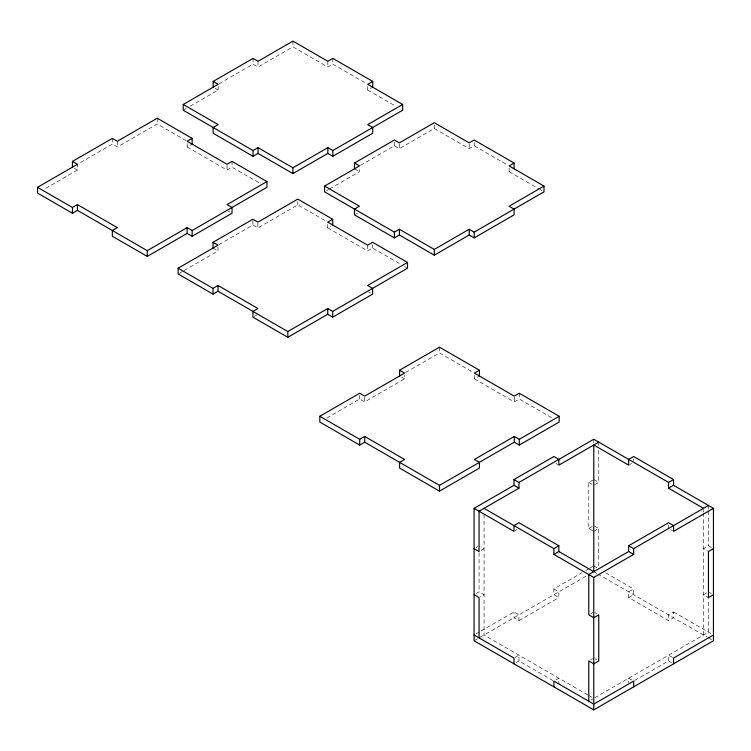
<?xml version="1.0" encoding="UTF-8"?>
<svg xmlns="http://www.w3.org/2000/svg" width="751" height="751" viewBox="0 0 751 751"><rect width="100%" height="100%" fill="white"/><g stroke="black" fill="none" stroke-linecap="round" stroke-linejoin="round"><path stroke-width="0.56" stroke-dasharray="3.75 2.82" d="M186.154 140.681L157.231 123.981L117.334 147.018L112.35 144.136L77.447 164.291L77.447 170.045L44.534 189.055M219.132 83.737L253.04 64.154L258.025 67.036L292.937 46.881L327.84 67.036L332.824 64.154L366.741 83.737M183.225 110.219L186.22 108.491M190.21 106.191L218.137 90.073L218.137 86.618M187.149 143.563L187.149 147.018L192.143 144.136M187.149 147.018L227.046 170.045L232.031 167.173L259.959 183.291M367.737 86.618L367.737 90.073L372.721 87.191M219.01 244.601L252.918 225.018L257.912 227.9L297.8 204.873L326.723 221.564M360.489 165.351L394.397 145.769L399.382 148.651L434.294 128.496L469.197 148.651L474.181 145.769L508.098 165.351M179.123 273.392L183.113 271.092M184.108 270.51L218.015 250.937L218.015 246.328M326.572 190.679L328.572 189.534M329.567 188.952L359.485 171.679L359.485 168.224M327.727 224.446L327.727 227.9L330.712 226.173M355.505 214.288L357.495 213.143M253.922 316.575L257.912 314.275M327.727 227.9L367.615 250.937L372.609 248.055L400.527 264.174M509.094 168.224L509.094 171.679L512.088 169.951M326.788 418.007L359.701 399.006L364.695 401.879L404.582 378.851L404.582 375.397M405.587 372.515L439.495 352.942L473.402 372.515M474.397 375.397L474.397 378.851L479.391 375.969M474.397 378.851L514.294 401.879L519.279 399.006L552.192 418.007M476.078 547.498L478.077 546.343M592.774 530.797L588.784 528.497L588.784 482.424L592.774 480.124M481.072 550.37L484.057 548.643L481.072 546.916M514.979 530.797L516.97 529.643M594.764 484.733L598.754 482.424L598.754 450.178M629.676 464.578L631.666 463.423M476.078 593.562L479.072 591.835L484.057 594.708L480.067 597.017M588.784 528.497L592.774 526.188M593.769 531.37L598.754 528.497L598.754 568.798M476.078 633.872L480.067 631.563M481.072 630.99L513.984 611.99L518.969 614.862L518.969 620.626L513.984 617.744L513.984 611.99M553.872 588.953L558.857 591.835L558.857 597.589L553.872 594.708L553.872 588.953L581.8 572.835M585.789 570.525L588.784 568.798M589.779 568.225L592.774 566.498M474.088 640.781L479.157 637.852M480.171 637.261L587.686 575.191M518.969 620.626L558.857 597.589M514.979 657.472L518.969 655.172L518.969 660.927L552.877 680.509M590.774 613.717L592.774 612.563M628.671 597.589L633.666 594.708L633.666 588.953L628.671 591.835L628.671 597.589L668.568 620.626L673.553 617.744L673.553 611.99L668.568 614.862L668.568 620.626M711.46 547.498L708.465 545.77L703.48 548.643L707.47 550.952M515.975 662.654L518.969 660.927M555.871 679.937L558.857 678.209L558.857 683.964M590.774 659.782L592.774 658.627M706.466 592.98L703.48 594.708L708.465 597.589M590.774 700.082L592.774 698.937M594.764 697.782L708.465 632.135L708.465 598.744M634.661 680.509L668.568 660.927L671.563 662.654M367.737 90.073L395.664 106.191M509.094 171.679L539.011 188.952M540.007 189.534L542.006 190.679M215.143 88.346L218.137 90.073M354.5 168.806L359.485 171.679M404.517 266.483L406.516 267.638M368.619 291.82L370.609 292.965M228.041 210.928L230.041 212.082M213.031 248.055L218.015 250.937M74.452 168.318L77.447 170.045M593.769 479.551L598.754 482.424M555.871 463.423L557.862 464.578M588.784 482.424L592.774 484.733M670.568 529.643L672.558 530.797M401.597 377.124L404.582 378.851M594.764 526.188L598.754 528.497M709.46 592.408L711.46 593.562M593.769 565.925L597.758 568.225M605.738 572.835L633.666 588.953M673.553 611.99L713.45 635.017M593.769 571.68L596.763 573.407M597.824 574.017L707.367 637.261M708.381 637.852L713.45 640.781M594.764 612.563L596.763 613.717M672.558 657.472L668.568 655.172L668.568 660.927M594.764 658.627L596.763 659.782M631.666 679.937L628.671 678.209L628.671 682.809M587.78 694.9L484.057 635.017L484.057 512.942M588.784 695.482L592.774 697.782M708.465 505.461L708.465 510.07M708.465 511.215L708.465 545.77M703.48 509.488L703.48 511.797M703.48 512.942L703.48 635.017M668.568 525.033L668.568 528.488M633.666 458.814L633.666 461.123M598.754 442.123L598.754 445.578M593.769 439.241L593.769 442.696M519.279 393.242L519.279 399.006M514.294 397.279L514.294 401.879M479.072 552.68L479.072 591.835M474.181 142.314L474.181 145.769M469.197 144.042L469.197 148.651M439.495 347.178L439.495 352.942M434.294 125.041L434.294 128.496M399.382 144.042L399.382 148.651M394.397 142.314L394.397 145.769M372.609 244.601L372.609 248.055M367.615 245.173L367.615 250.937M364.695 397.279L364.695 401.879M359.701 395.552L359.701 399.006M332.824 58.4L332.824 64.154M327.84 61.282L327.84 67.036M297.8 201.418L297.8 204.873M292.937 41.127L292.937 46.881M258.025 61.282L258.025 67.036M257.912 223.291L257.912 227.9M253.04 58.4L253.04 64.154M252.918 220.418L252.918 225.018M232.031 161.409L232.031 167.173M227.046 165.445L227.046 170.045M157.231 118.226L157.231 123.981M117.334 141.254L117.334 147.018M112.35 138.381L112.35 144.136"/><path stroke-width="1.13" d="M72.453 167.173L72.453 161.409L112.35 138.381L117.334 141.254L157.231 118.226L192.143 138.381L192.143 144.136M213.143 87.191L213.143 81.437L253.04 58.4L258.025 61.282L292.937 41.127L327.84 61.282L332.824 58.4L372.721 81.437L372.721 87.191M192.143 138.381L187.149 141.254L227.046 164.291L232.031 161.409L266.943 181.564L266.943 187.328L192.143 230.51L187.149 227.628L147.262 250.665L77.447 210.355L72.453 213.237L37.55 193.082L37.55 187.318L77.447 164.291L72.453 161.409M372.721 81.437L367.737 84.309L402.639 104.464L402.639 110.219L332.824 150.529L327.84 147.647L292.937 167.802L258.025 147.647L253.04 150.529L183.225 110.219L183.225 104.464L218.137 84.309L213.143 81.437M37.55 187.318L72.453 207.473L77.447 204.601L117.334 227.628L112.35 230.51L112.35 236.265L147.262 256.42L187.149 233.392L192.143 236.265L232.031 213.237L232.031 207.473L227.046 204.601L266.943 181.564M183.225 104.464L218.137 124.619L213.143 127.501L213.143 133.256L253.04 156.292L258.025 153.411L292.937 173.565L327.84 153.411L332.824 156.292L372.721 133.256L372.721 127.501L367.737 124.619L402.639 104.464M213.031 248.055L213.031 242.301L252.918 219.264L257.912 222.146L297.8 199.109L332.712 219.264L332.712 225.018M354.5 168.806L354.5 163.042L394.397 140.015L399.382 142.887L434.294 122.732L469.197 142.887L474.181 140.015L514.078 163.042L514.078 168.806M332.712 219.264L327.727 222.146L367.615 245.173L372.609 242.301L407.511 262.446L407.511 268.21L332.712 311.393L327.727 308.52L287.83 331.548L218.015 291.238L213.031 294.12L178.118 273.965L178.118 268.21L218.015 245.173L213.031 242.301M514.078 163.042L509.094 165.924L543.996 186.079L543.996 191.834L474.181 232.143L469.197 229.262L434.294 249.416L399.382 229.262L394.397 232.143L324.582 191.834L324.582 186.079L359.485 165.924L354.5 163.042M178.118 268.21L213.031 288.365L218.015 285.483L257.912 308.52L252.918 311.393L252.918 317.157L287.83 337.302L327.727 314.275L332.712 317.157L372.609 294.12L372.609 288.365L367.615 285.483L407.511 262.446M324.582 186.079L359.485 206.234L354.5 209.107L354.5 214.87L394.397 237.898L399.382 235.016L434.294 255.171L469.197 235.016L474.181 237.898L514.078 214.87L514.078 209.107L509.094 206.234L543.996 186.079M479.391 375.969L479.391 370.215L474.397 373.087L514.294 396.124L519.279 393.242L559.176 416.279L559.176 422.034L519.279 445.071L514.294 442.189L439.495 485.371L364.695 442.189L359.701 445.071L319.813 422.034L319.813 416.279L359.701 393.242L364.695 396.124L404.582 373.087L399.598 370.215L399.598 375.969M399.598 370.215L439.495 347.178L479.391 370.215M319.813 416.279L359.701 439.307L364.695 436.434L404.582 459.462L399.598 462.344L399.598 468.098L439.495 491.135L479.391 468.098L479.391 462.344L474.397 459.462L514.294 436.434L519.279 439.307L559.176 416.279M673.553 485.306L673.553 479.551L668.568 482.424L668.568 488.188L673.553 485.306L713.45 508.343L713.45 640.781L593.769 709.873L474.088 640.781L474.088 508.343L513.984 485.306L513.984 479.551L553.872 456.514L558.857 459.396L558.857 465.151L598.754 442.123M513.984 479.551L518.969 482.424L593.769 439.241L668.568 482.424M518.969 482.424L518.969 488.188L479.072 511.215L479.072 551.525L474.088 548.643M484.057 508.343L553.872 548.643L558.857 545.77L558.857 551.525L593.769 571.68L593.769 444.996L628.671 465.151L628.671 459.396L633.666 456.514L673.553 479.551M553.872 548.643L553.872 554.407L558.857 551.525M588.784 701.237L588.784 660.927L593.769 663.809L598.754 660.927L598.754 614.862L593.769 617.744L588.784 614.862L588.784 574.553L628.671 551.525L628.671 545.77L668.568 522.734L673.553 525.616L673.553 531.37L713.45 508.343M628.671 545.77L633.666 548.643L708.465 505.461M553.872 554.407L593.769 577.435L633.666 554.407L633.666 548.643M713.45 548.643L708.465 551.525L708.465 597.589L713.45 594.708M713.45 635.017L673.553 658.054L673.553 663.809M668.568 488.188L703.48 508.343M513.984 485.306L518.969 488.188M628.671 551.525L633.666 554.407M558.857 545.77L518.969 522.734L513.984 525.616L513.984 531.37L474.088 508.343M474.088 594.708L479.072 597.589L479.072 637.899M474.088 635.017L513.984 658.054L513.984 663.809M633.666 686.846L633.666 681.082L593.769 704.119L553.872 681.082L553.872 686.846M593.769 577.435L593.769 709.873M519.279 439.307L519.279 445.071M514.294 436.434L514.294 442.189M474.181 232.143L474.181 237.898M469.197 229.262L469.197 235.016M439.495 485.371L439.495 491.135M434.294 249.416L434.294 255.171M399.382 229.262L399.382 235.016M394.397 232.143L394.397 237.898M364.695 436.434L364.695 442.189M359.701 439.307L359.701 445.071M332.824 150.529L332.824 156.292M332.712 311.393L332.712 317.157M327.84 147.647L327.84 153.411M327.727 308.52L327.727 314.275M292.937 167.802L292.937 173.565M287.83 331.548L287.83 337.302M258.025 147.647L258.025 153.411M253.04 150.529L253.04 156.292M218.015 285.483L218.015 291.238M213.031 288.365L213.031 294.12M192.143 230.51L192.143 236.265M187.149 227.628L187.149 233.392M147.262 250.665L147.262 256.42M77.447 204.601L77.447 210.355M72.453 207.473L72.453 213.237"/></g></svg>
